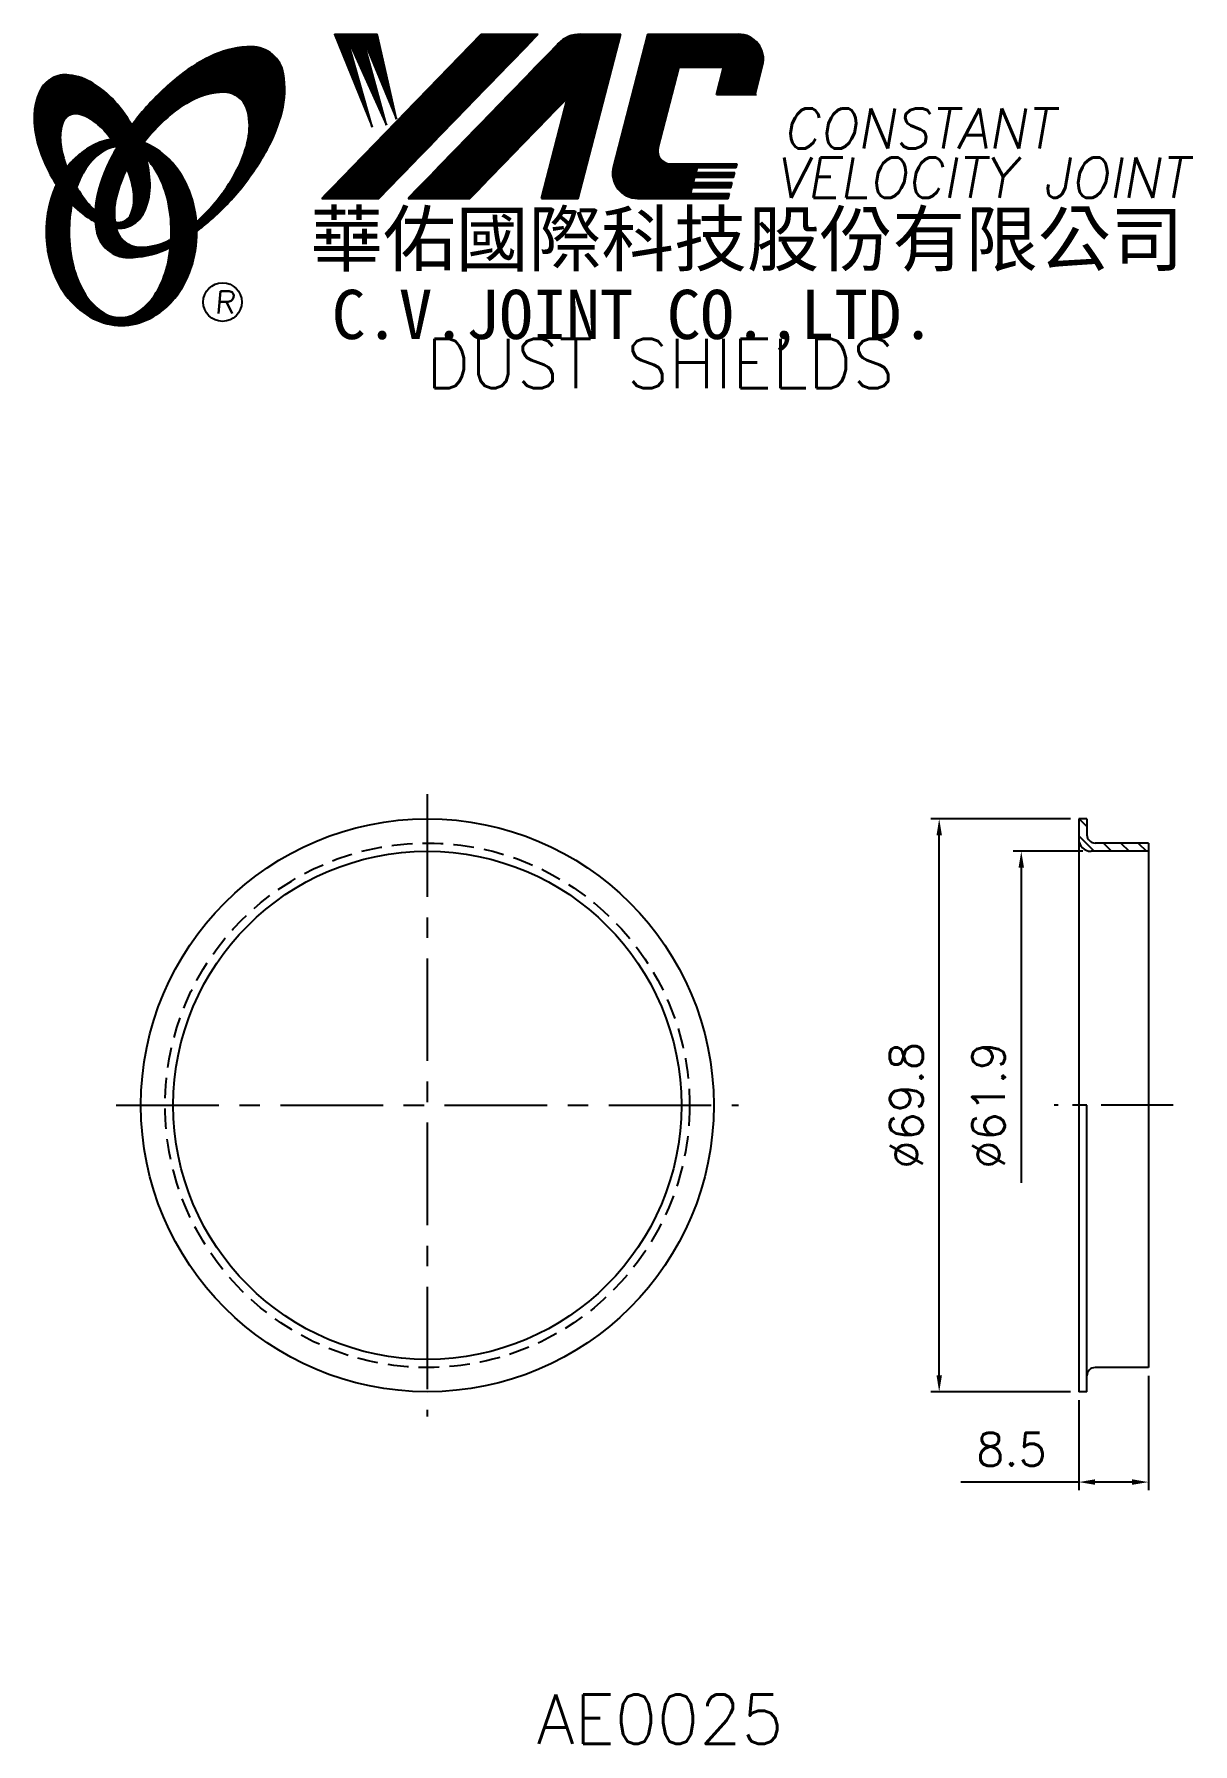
# Model space of a CAD drawing. Extents: x 664 to 805, y 297 to 505.
import ezdxf
from ezdxf.enums import TextEntityAlignment as Align

# ---------------------------------------------------------------- set-up
doc = ezdxf.new("R2010")
doc.units = 0
doc.header["$LTSCALE"] = 10
doc.header["$MEASUREMENT"] = 0
doc.linetypes.add('CENTER', pattern=[2, 1.25, -0.25, 0.25, -0.25])
doc.linetypes.add('HIDDEN', pattern=[0.375, 0.25, -0.125])
doc.layers.get('0').update_dxf_attribs({"linetype": 'CONTINUOUS'})
doc.layers.get('DEFPOINTS').update_dxf_attribs({"linetype": 'CONTINUOUS'})
doc.layers.add('4', color=7, linetype='CONTINUOUS')
doc.styles.add('CHINA', font='KAIU.TTF')
doc.styles.add('ITALICC', font='simplex.shx')
doc.dimstyles.new('STANDARD$0', dxfattribs={"dimtxt": 4, "dimasz": 2, "dimexe": 1, "dimexo": 1, "dimgap": 2, "dimtad": 1, "dimdec": 4, "dimzin": 10, "dimtxsty": 'ITALICC', "dimcen": 2, "dimclrd": 5, "dimclre": 5, "dimclrt": 18, "dimaunit": 1, "dimazin": 3, "dimtp": 0.1, "dimtfac": 0.7, "dimtdec": 4, "dimtmove": 0, "dimatfit": 3, "dimtolj": 1, "dimtzin": 10})
pattern_1 = [(45, (733.890241, 261.100731), (-0.00727476112, 0.00727476112), [])]
pattern_2 = [(45, (565.299695, 297.40514), (-0.00883883476, 0.00883883476), [])]

# ---------------------------------------------------------------- blocks, each defined once
blk = doc.blocks.new('*D4')
at = {"color": 5, "linetype": 'BYBLOCK'}
for p, q in [((792.1, 405.29), (783.6, 405.29)), ((784.6, 403.29), (784.6, 364.91))]:
    blk.add_line(p, q, dxfattribs=at)
blk.add_solid([(784.27, 403.29), (784.93, 403.29), (784.6, 405.29)], dxfattribs=at)
at = {"layer": 'DEFPOINTS', "color": 0, "linetype": 'BYBLOCK'}
for p in [(784.6, 405.29), (793.1, 405.29), (791.6, 343.39)]:
    blk.add_point(p, dxfattribs=at)
at = {"color": 18, "linetype": 'BYBLOCK', "insert": (780.6, 374.34), "char_height": 4, "attachment_point": 5, "rotation": 90, "style": 'ITALICC'}
blk.add_mtext('\\A1;∅61.9', dxfattribs=at)
blk = doc.blocks.new('*D5')
at = {"color": 5, "linetype": 'BYBLOCK'}
for p, q in [((790.6, 409.24), (773.6, 409.24)), ((774.6, 341.44), (774.6, 407.24)), ((790.6, 339.44), (773.6, 339.44))]:
    blk.add_line(p, q, dxfattribs=at)
for points in [[(774.27, 407.24), (774.93, 407.24), (774.6, 409.24)], [(774.27, 341.44), (774.93, 341.44), (774.6, 339.44)]]:
    blk.add_solid(points, dxfattribs=at)
at = {"layer": 'DEFPOINTS', "color": 0, "linetype": 'BYBLOCK'}
for p in [(774.6, 409.24), (791.6, 409.24), (791.6, 339.44)]:
    blk.add_point(p, dxfattribs=at)
at = {"color": 18, "linetype": 'BYBLOCK', "insert": (770.6, 374.34), "char_height": 4, "attachment_point": 5, "rotation": 90, "style": 'ITALICC'}
blk.add_mtext('\\A1;∅69.8', dxfattribs=at)
blk = doc.blocks.new('*D6')
at = {"color": 5, "linetype": 'BYBLOCK'}
for p, q in [((800.1, 341.39), (800.1, 327.44)), ((791.6, 338.44), (791.6, 327.44)), ((791.6, 328.44), (777.22, 328.44)), ((798.1, 328.44), (793.6, 328.44))]:
    blk.add_line(p, q, dxfattribs=at)
for points in [[(793.6, 328.78), (793.6, 328.11), (791.6, 328.44)], [(798.1, 328.78), (798.1, 328.11), (800.1, 328.44)]]:
    blk.add_solid(points, dxfattribs=at)
at = {"layer": 'DEFPOINTS', "color": 0, "linetype": 'BYBLOCK'}
for p in [(800.1, 342.39), (791.6, 339.44), (791.6, 328.44)]:
    blk.add_point(p, dxfattribs=at)
at = {"color": 18, "linetype": 'BYBLOCK', "insert": (783.41, 332.44), "char_height": 4, "attachment_point": 5, "style": 'ITALICC'}
blk.add_mtext('\\A1;8.5', dxfattribs=at)

msp = doc.modelspace()

# ---------------------------------------------------------------- hatches: boundary and pattern name
at = {"layer": '4', "linetype": 'CONTINUOUS'}
h = msp.add_hatch(dxfattribs=at)
h.set_pattern_fill('ANSI31', color=5, scale=0.1, style=0)
h.set_pattern_definition(pattern_2)
h.paths.add_polyline_path([(725.7584, 504.83612), (718.80109, 504.83612), (699.38449, 484.83236), (706.34179, 484.83236)])
h.paths.add_polyline_path([(729.30529, 497.07055), (726.12492, 484.83236), (730.6059, 484.83236), (735.80434, 504.83612), (730.90761, 504.83612, 0.202785967), (728.17354, 503.67971), (709.87941, 484.83236), (717.42632, 484.83236)])
h.paths.add_polyline_path([(742.9324, 500.83771), (748.32612, 500.83771), (747.4571, 497.49369), (752.17392, 497.49369), (753.09064, 501.02125, 0.490800957), (750.14044, 504.83612), (739.10612, 504.83612), (734.89907, 488.64723, 0.490800957), (737.84927, 484.83236), (748.88358, 484.83236), (749.03803, 485.42668), (744.32121, 485.42668), (744.51458, 486.17076), (749.2314, 486.17076), (749.38995, 486.7809), (744.67313, 486.7809), (744.83438, 487.40137), (749.5512, 487.40137), (749.70738, 488.00236), (744.99056, 488.00236), (745.14736, 488.60573), (749.86418, 488.60573), (749.98091, 489.05493), (741.84116, 489.05493, -0.490800957), (740.36606, 490.96236)])
h = msp.add_hatch(dxfattribs=at)
h.set_pattern_fill('ANSI31', color=1, scale=0.1, style=0)
h.set_pattern_definition(pattern_2)
h.paths.add_polyline_path([(706.11646, 504.83612), (700.93914, 504.83612), (705.5099, 493.53239), (702.44396, 504.49037), (707.2787, 493.76804), (704.33069, 504.49037), (708.45791, 494.47501)])
h = msp.add_hatch(dxfattribs=at)
h.set_pattern_fill('ANSI31', color=5, scale=0.082305, style=0)
h.set_pattern_definition([(45, (565.299695, 297.40514), (-0.00727476112, 0.00727476112), [])])
h.paths.add_polyline_path([(687.33517, 497.77364, -0.172879177), (689.27664, 497.11508, -0.172879177), (690.36393, 495.37703, -0.104527385), (690.39171, 492.04884, -0.065680101), (689.22218, 488.64688, -0.051823203), (686.78177, 484.80449, -0.044272532), (684.10679, 481.97816, -0.020203161), (684.16038, 480.84024, 0.006517006), (684.56493, 481.15231, 0.049863361), (689.11835, 485.56537, 0.049863361), (692.70799, 490.79254, 0.063682799), (694.52903, 495.41989, 0.103597411), (694.71833, 500.00386, 0.177892575), (693.36972, 502.37414, 0.177892575), (690.80733, 503.30746, 0.103597411), (686.31953, 502.35442, 0.063682799), (682.06179, 499.78534, 0.049863361), (677.50837, 495.37228, 0.016070017), (676.23767, 493.76597, -0.007061632), (676.48495, 493.32894, -0.031648676), (677.43754, 491.29236, -0.008069351), (677.86944, 491.85667, -0.051823203), (681.04782, 495.11513, -0.065680101), (684.08975, 497.03548, -0.104527385)])
h.paths.add_polyline_path([(674.2595, 484.61233, -0.065680101), (675.42903, 488.01428, -0.006063428), (675.67297, 488.4893, 0.027613469), (674.94613, 490.07737, 0.017011252), (674.41271, 491.01234, 0.007829282), (673.91873, 490.14512, 0.063682799), (672.09769, 485.51777, 0.103597411), (671.90839, 480.9338, 0.177892575), (673.25699, 478.56352, 0.177892575), (675.81938, 477.63019, 0.103597411), (680.30718, 478.58324, 0.008811776), (680.93415, 478.87332, 0.013922709), (681.01147, 479.84313, -0.009086703), (680.56146, 479.62568, -0.104527385), (677.31604, 478.88752, -0.172879177), (675.37457, 479.54608, -0.172879177), (674.28727, 481.28413, -0.104527385)])
h = msp.add_hatch(dxfattribs=at)
h.set_pattern_fill('ANSI31', color=3, scale=0.082305, style=0)
h.set_pattern_definition(pattern_1)
h.paths.add_polyline_path([(671.53866, 498.82448, 0.106488277), (668.59678, 499.86305, 0.158297415), (666.50658, 499.46801, 0.158297415), (665.04725, 497.92032, 0.106488277), (664.33644, 494.88255, 0.071723199), (664.75449, 491.5696, 0.058080454), (666.29947, 487.75421, 0.058080454), (668.68052, 484.39642, 0.071723199), (671.24576, 482.25867, 0.020895977), (671.78594, 481.95668, -0.030777155), (671.77003, 483.3329, -0.042059526), (670.67368, 484.49566, -0.04691039), (669.05451, 486.97681, -0.04691039), (667.92623, 489.71629, -0.060581117), (667.52413, 491.97836, -0.10187153), (667.83575, 494.06656, -0.185892489), (668.61584, 494.9582, -0.185892489), (669.79249, 495.09632, -0.10187153), (671.69014, 494.17079, -0.060581117), (673.32697, 492.55852, -0.04691039), (674.94613, 490.07737, -0.04691039), (676.07441, 487.33788, -0.060581117), (676.47651, 485.07581, -0.10187153), (676.16489, 482.98761, -0.185892489), (675.3848, 482.09597, -0.185892489), (674.20816, 481.95785, -0.002013383), (674.16736, 481.96848, 0.021593804), (674.28727, 481.28413, 0.006477741), (674.30528, 481.2071, 0.14950097), (676.27783, 481.61514, 0.158297415), (677.73717, 483.16283, 0.106488277), (678.44798, 486.20059, 0.071723199), (678.02993, 489.51355, 0.058080454), (676.48495, 493.32894, 0.058080454), (674.1039, 496.68673, 0.071723199)])
h = msp.add_hatch(dxfattribs=at)
h.set_pattern_fill('ANSI31', color=1, scale=0.082305, style=0)
h.set_pattern_definition(pattern_1)
h.paths.add_polyline_path([(672.63229, 490.50103, -0.120168026), (674.32408, 491.15442, 0.016865385), (673.72432, 492.03716, 0.076648372), (671.56809, 491.31824, 0.104809576), (668.48364, 488.80514, 0.005838257), (668.31669, 488.59294, 0.028089978), (669.05451, 486.97681, 0.014237292), (669.49664, 486.19176, -0.045767751), (670.42182, 488.1286, -0.106890197)])
h.paths.add_polyline_path([(668.60092, 480.74641, -0.048711043), (668.93102, 484.12675, -0.007865741), (668.68052, 484.39642, -0.037695478), (667.04464, 486.51518, 0.03042545), (666.51931, 485.2112, 0.080710289), (665.79388, 480.74641, 0.080710289), (666.51931, 476.28162, 0.089265679), (668.48364, 472.68768, 0.104809576), (671.56809, 470.17458, 0.11926607), (674.97728, 469.34965, 0.11926607), (678.38648, 470.17458, 0.104809576), (681.47093, 472.68768, 0.089265679), (683.43525, 476.28162, 0.080710289), (684.16069, 480.74641, 0.080710289), (683.43525, 485.2112, 0.089265679), (681.47093, 488.80514, 0.104809576), (678.38648, 491.31824, 0.025513357), (677.69324, 491.63099, 0.004818181), (677.43754, 491.29236, -0.023722145), (677.97875, 489.69561, -0.065307489), (679.21393, 488.1286, -0.073950765), (680.52638, 484.93087, -0.060532391), (681.03484, 480.74641, -0.060532391), (680.52638, 476.56195, -0.073950765), (679.21393, 473.36422, -0.106890197), (677.00347, 470.99179, -0.153118262), (674.81788, 470.30642, -0.153118262), (672.63229, 470.99179, -0.106890197), (670.42182, 473.36422, -0.073950765), (669.10937, 476.56195, -0.060532391)])
h = msp.add_hatch(dxfattribs=at)
h.set_pattern_fill('ANSI31', color=5, scale=12, angle=90, style=0)
h.set_pattern_definition([(135, (558.3565, 294.6432), (-1.06066, -1.06066), [])])
h.paths.add_polyline_path([(800.10054, 405.29203), (800.10054, 406.29203), (793.60054, 406.29203, -0.414213562), (792.60054, 407.29203), (792.60054, 409.24203), (791.60054, 409.24203), (791.60054, 406.79203, 0.414213562), (793.10054, 405.29203)])

# ---------------------------------------------------------------- linework, layer by layer
at = {"layer": '4', "color": 5, "linetype": 'CONTINUOUS'}
for p, q in [((699.38449, 484.83236), (718.80109, 504.83612)), ((706.34179, 484.83236), (725.7584, 504.83612)), ((718.80109, 504.83612), (725.7584, 504.83612)), ((730.6059, 484.83236), (735.80434, 504.83612)), ((730.90761, 504.83612), (735.80434, 504.83612)), ((734.89907, 488.64723), (739.10612, 504.83612)), ((739.10612, 504.83612), (750.14044, 504.83612)), ((709.87941, 484.83236), (728.17354, 503.67971)), ((740.36606, 490.96236), (742.9324, 500.83771)), ((742.9324, 500.83771), (748.32612, 500.83771)), ((747.4571, 497.49369), (748.32612, 500.83771)), ((752.17392, 497.49369), (753.09064, 501.02125)), ((717.42632, 484.83236), (729.30529, 497.07055)), ((726.12492, 484.83236), (729.30529, 497.07055)), ((747.4571, 497.49369), (752.32435, 497.49369)), ((741.84116, 489.05493), (749.98091, 489.05493)), ((744.67313, 486.7809), (744.83438, 487.40137)), ((744.83438, 487.40137), (749.5512, 487.40137)), ((744.99056, 488.00236), (745.14736, 488.60573)), ((744.99056, 488.00236), (749.70738, 488.00236)), ((745.14736, 488.60573), (749.86418, 488.60573)), ((749.5512, 487.40137), (749.70738, 488.00236)), ((749.86418, 488.60573), (749.98091, 489.05493)), ((744.32121, 485.42668), (744.51458, 486.17076)), ((744.32121, 485.42668), (749.03803, 485.42668)), ((744.51458, 486.17076), (749.2314, 486.17076)), ((744.67313, 486.7809), (749.38995, 486.7809)), ((748.88358, 484.83236), (749.03803, 485.42668)), ((749.2314, 486.17076), (749.38995, 486.7809)), ((699.38449, 484.83236), (706.34179, 484.83236)), ((709.87941, 484.83236), (717.42632, 484.83236)), ((726.12492, 484.83236), (730.6059, 484.83236)), ((737.84927, 484.83236), (748.88358, 484.83236))]:
    msp.add_line(p, q, dxfattribs=at)
at = {"layer": '4', "color": 1, "linetype": 'CONTINUOUS'}
for p, q in [((700.93914, 504.83612), (705.5099, 493.53239)), ((700.93914, 504.83612), (706.11646, 504.83612)), ((705.5099, 493.53239), (702.44396, 504.49037)), ((702.44396, 504.49037), (707.2787, 493.76804)), ((704.33069, 504.49037), (708.45791, 494.47501)), ((707.2787, 493.76804), (704.33069, 504.49037)), ((708.45791, 494.47501), (706.11646, 504.83612))]:
    msp.add_line(p, q, dxfattribs=at)
at = {"layer": '4', "color": 5, "linetype": 'CENTER'}
for p, q in [((712.23458, 412.24203), (712.23458, 336.44203)), ((674.33458, 374.34203), (750.13458, 374.34203))]:
    msp.add_line(p, q, dxfattribs=at)
at = {"layer": '4', "color": 7, "linetype": 'CONTINUOUS'}
for p, q in [((791.60054, 409.24203), (791.60054, 339.44203)), ((792.60054, 409.24203), (791.60054, 409.24203)), ((792.60054, 409.24203), (792.60054, 407.29203)), ((800.10054, 406.29203), (793.60054, 406.29203)), ((800.10054, 406.29203), (800.10054, 342.39203)), ((800.10054, 405.29203), (793.10054, 405.29203)), ((792.60054, 339.44203), (792.60054, 374.34203)), ((800.10054, 342.39203), (793.60054, 342.39203)), ((792.60054, 339.44203), (791.60054, 339.44203))]:
    msp.add_line(p, q, dxfattribs=at)
at = {"layer": '4', "color": 5, "linetype": 'CENTER', "ltscale": 0.7}
msp.add_line((803.10054, 374.34203), (788.60054, 374.34203), dxfattribs=at)
at = {"layer": '4', "color": 5, "linetype": 'CONTINUOUS'}
for points in [[(684.16038, 480.84024, 0.006517006), (684.56493, 481.15231, 0.049863361), (689.11835, 485.56537, 0.049863361), (692.70799, 490.79254, 0.063682799), (694.52903, 495.41989, 0.103597411), (694.71833, 500.00386, 0.177892575), (693.36972, 502.37414, 0.177892575), (690.80733, 503.30746, 0.103597411), (686.31953, 502.35442, 0.063682799), (682.06179, 499.78534, 0.049863361), (677.50837, 495.37228, 0.016070017), (676.23767, 493.76597)], [(684.10679, 481.97816, 0.044272532), (686.78177, 484.80449, 0.051823203), (689.22218, 488.64688, 0.065680101), (690.39171, 492.04884, 0.104527385), (690.36393, 495.37703, 0.172879177), (689.27664, 497.11508, 0.172879177), (687.33517, 497.77364, 0.104527385), (684.08975, 497.03548, 0.065680101), (681.04782, 495.11513, 0.051823203), (677.86944, 491.85667, 0.008069351), (677.43754, 491.29236)], [(674.41271, 491.01234, 0.007829282), (673.91873, 490.14512, 0.063682799), (672.09769, 485.51777, 0.103597411), (671.90839, 480.9338, 0.177892575), (673.25699, 478.56352, 0.177892575), (675.81938, 477.63019, 0.103597411), (680.30718, 478.58324, 0.008811776), (680.93415, 478.87332, 0.008811776)], [(675.67297, 488.4893, 0.006063428), (675.42903, 488.01428, 0.065680101), (674.2595, 484.61233, 0.104527385), (674.28727, 481.28413, 0.172879177), (675.37457, 479.54608, 0.172879177), (677.31604, 478.88752, 0.104527385), (680.56146, 479.62568, 0.009086703), (681.01147, 479.84313, 0.009086703)]]:
    msp.add_lwpolyline(points, format="xyb", dxfattribs=at)
at = {"layer": '4', "color": 3, "linetype": 'CONTINUOUS'}
for points in [[(674.30528, 481.2071, 0.14950097), (676.27783, 481.61514, 0.158297415), (677.73717, 483.16283, 0.106488277), (678.44798, 486.20059, 0.071723199), (678.02993, 489.51355, 0.058080454), (676.48495, 493.32894, 0.058080454), (674.1039, 496.68673, 0.071723199), (671.53866, 498.82448, 0.106488277), (668.59678, 499.86305, 0.158297415), (666.50658, 499.46801, 0.158297415), (665.04725, 497.92032, 0.106488277), (664.33644, 494.88255, 0.071723199), (664.75449, 491.5696, 0.058080454), (666.29947, 487.75421, 0.058080454), (668.68052, 484.39642, 0.071723199), (671.24576, 482.25867, 0.020895977), (671.78594, 481.95668, 0.020895977)], [(674.16736, 481.96848, 0.002013383), (674.20816, 481.95785, 0.185892489), (675.3848, 482.09597, 0.185892489), (676.16489, 482.98761, 0.10187153), (676.47651, 485.07581, 0.060581117), (676.07441, 487.33788, 0.04691039), (674.94613, 490.07737, 0.04691039), (673.32697, 492.55852, 0.060581117), (671.69014, 494.17079, 0.10187153), (669.79249, 495.09632, 0.185892489), (668.61584, 494.9582, 0.185892489), (667.83575, 494.06656, 0.10187153), (667.52413, 491.97836, 0.060581117), (667.92623, 489.71629, 0.04691039), (669.05451, 486.97681, 0.04691039), (670.67368, 484.49566, 0.042059526), (671.77003, 483.3329, 0.042059526)]]:
    msp.add_lwpolyline(points, format="xyb", dxfattribs=at)
at = {"layer": '4', "color": 1, "linetype": 'CONTINUOUS'}
for points in [[(667.04464, 486.51518, 0.03042545), (666.51931, 485.2112, 0.080710289), (665.79388, 480.74641, 0.080710289), (666.51931, 476.28162, 0.089265679), (668.48364, 472.68768, 0.104809576), (671.56809, 470.17458, 0.11926607), (674.97728, 469.34965, 0.11926607), (678.38648, 470.17458, 0.104809576), (681.47093, 472.68768, 0.089265679), (683.43525, 476.28162, 0.080710289), (684.16069, 480.74641, 0.080710289), (683.43525, 485.2112, 0.089265679), (681.47093, 488.80514, 0.104809576), (678.38648, 491.31824, 0.025513357), (677.69324, 491.63099, 0.025513357)], [(673.72432, 492.03716, 0.076648372), (671.56809, 491.31824, 0.104809576), (668.48364, 488.80514, 0.005838257), (668.31669, 488.59294, 0.005838257)], [(668.93102, 484.12675, 0.048711043), (668.60092, 480.74641, 0.060532391), (669.10937, 476.56195, 0.073950765), (670.42182, 473.36422, 0.106890197), (672.63229, 470.99179, 0.153118262), (674.81788, 470.30642, 0.153118262), (677.00347, 470.99179, 0.106890197), (679.21393, 473.36422, 0.073950765), (680.52638, 476.56195, 0.060532391), (681.03484, 480.74641, 0.060532391), (680.52638, 484.93087, 0.073950765), (679.21393, 488.1286, 0.065307489), (677.97875, 489.69561)], [(674.32408, 491.15442, 0.120168026), (672.63229, 490.50103, 0.106890197), (670.42182, 488.1286, 0.045767751), (669.49664, 486.19176, 0.045767751)]]:
    msp.add_lwpolyline(points, format="xyb", dxfattribs=at)
at = {"layer": '4', "color": 5, "linetype": 'CONTINUOUS'}
msp.add_circle((687.28152, 472.20069), 2.35282, dxfattribs=at)
at = {"layer": '4', "color": 7, "linetype": 'CONTINUOUS'}
for radius in [34.9, 30.95]:
    msp.add_circle((712.23458, 374.34203), radius, dxfattribs=at)
at = {"layer": '4', "color": 5, "linetype": 'HIDDEN'}
msp.add_circle((712.23458, 374.34203), 31.95, dxfattribs=at)
at = {"layer": '4', "color": 5, "linetype": 'CONTINUOUS'}
for centre, radius, start, end in [((730.90761, 501.02588), 3.81024, 90, 135.8533387), ((750.14044, 501.78793), 3.04819, 345.4326059, 90), ((741.84116, 490.57903), 1.5241, 165.4326059, 270), ((737.84927, 487.88056), 3.04819, 165.4326059, 270)]:
    msp.add_arc(centre, radius, start, end, dxfattribs=at)
at = {"layer": '4', "color": 7, "linetype": 'CONTINUOUS'}
for centre, radius, start, end in [((793.10054, 406.79203), 1.5, 180, 270), ((793.60054, 407.29203), 1, 180, 270), ((793.60054, 341.39203), 1, 90, 180)]:
    msp.add_arc(centre, radius, start, end, dxfattribs=at)
msp.add_point((800.10054, 405.29203), dxfattribs=at)

# ---------------------------------------------------------------- texts
at = {"layer": '4', "color": 5, "linetype": 'CONTINUOUS', "style": 'ITALICC'}
for s, height, oblique, p in [('CONSTANT', 4.9, 10, (755.5333, 490.90283)), ('VELOCITY JOINT', 4.9, 10, (754.65507, 484.90745)), ('R', 2.75625, 5, (686.32284, 470.79109))]:
    msp.add_text(s, height=height, dxfattribs=dict(at, oblique=oblique)).set_placement(p)
at = {"layer": '4', "color": 7, "linetype": 'CONTINUOUS', "style": 'CHINA'}
for s, height, p in [('華佑國際科技股份有限公司', 6.5, (697.97113, 476.64252)), ('C.V.JOINT CO.,LTD.', 6, (700.59977, 467.6963))]:
    msp.add_text(s, height=height, dxfattribs=at).set_placement(p)
at = {"layer": '4', "color": 18, "linetype": 'CONTINUOUS', "style": 'ITALICC'}
for s, p in [('DUST SHIELDS', (740.60249, 461.70348)), ('AE0025', (740.60249, 296.55609))]:
    msp.add_text(s, height=6, dxfattribs=at).set_placement(p, align=Align.CENTER)

# ---------------------------------------------------------------- dimensions: what is measured, and where the dimension line sits
at = {"layer": '4', "color": 7, "linetype": 'CONTINUOUS'}
dim = msp.add_linear_dim(base=(774.60052, 409.24203), p1=(791.60054, 339.44203), p2=(791.60054, 409.24203), angle=90, text='%%C69.8', dimstyle='STANDARD$0', dxfattribs=at)
dim.commit()
dim.dimension.update_dxf_attribs({"geometry": '*D5', "text_midpoint": (770.60052, 374.34203)})
dim = msp.add_linear_dim(base=(784.60052, 405.29203), p1=(791.60054, 343.39203), p2=(793.10054, 405.29203), angle=90, text='%%C61.9', dimstyle='STANDARD$0', override={"dimcen": -2, "dimse1": 1, "dimsd1": 1}, dxfattribs=at)
dim.commit()
dim.dimension.update_dxf_attribs({"geometry": '*D4', "text_midpoint": (780.60052, 374.34203)})
dim = msp.add_linear_dim(base=(791.60054, 328.44206), p1=(800.10054, 342.39203), p2=(791.60054, 339.44203), text='8.5', dimstyle='STANDARD$0', dxfattribs=at)
dim.commit()
dim.dimension.update_dxf_attribs({"geometry": '*D6', "text_midpoint": (783.41006, 332.44206)})

doc.saveas('drawing.dxf')
